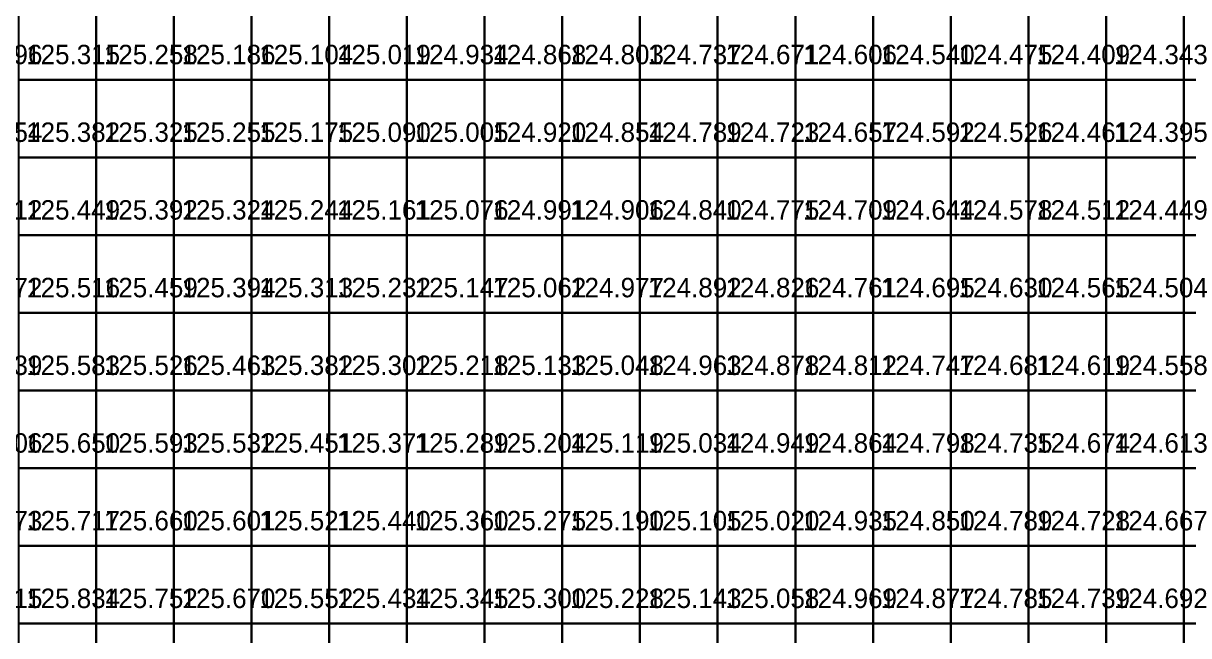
# Model space of a CAD drawing. Header units: metres. Extents: x 287857 to 287978, y 62957 to 63018.
# Drawn here: x 287947.99 to 287962.99, y 62979.67 to 62987.56 of the extents above; entities that cross this region are included whole.
import ezdxf

# ---------------------------------------------------------------- set-up
doc = ezdxf.new("R2010")
doc.units = ezdxf.units.M
for name, color, linetype, true_color in [('SURVEY-INTERP', 7, 'Continuous', 0x94a3b8), ('SURVEY-LEVEL-TXT', 7, 'Continuous', 0x4ade80), ('SURVEY-REAL', 7, 'Continuous', 0x4ade80)]:
    doc.layers.add(name, color=color, linetype=linetype, true_color=true_color)

msp = doc.modelspace()

# ---------------------------------------------------------------- linework, layer by layer
at = {"layer": 'SURVEY-INTERP'}
for points in [[(287947.925, 62986.831, 125.315), (287948.925, 62986.831, 125.315), (287948.925, 62987.831, 125.315), (287947.925, 62987.831, 125.315), (287947.925, 62986.831, 125.315)], [(287948.925, 62986.831, 125.258), (287949.925, 62986.831, 125.258), (287949.925, 62987.831, 125.258), (287948.925, 62987.831, 125.258), (287948.925, 62986.831, 125.258)], [(287949.925, 62986.831, 125.186), (287950.925, 62986.831, 125.186), (287950.925, 62987.831, 125.186), (287949.925, 62987.831, 125.186), (287949.925, 62986.831, 125.186)], [(287950.925, 62986.831, 125.104), (287951.925, 62986.831, 125.104), (287951.925, 62987.831, 125.104), (287950.925, 62987.831, 125.104), (287950.925, 62986.831, 125.104)], [(287951.925, 62986.831, 125.019), (287952.925, 62986.831, 125.019), (287952.925, 62987.831, 125.019), (287951.925, 62987.831, 125.019), (287951.925, 62986.831, 125.019)], [(287952.925, 62986.831, 124.934), (287953.925, 62986.831, 124.934), (287953.925, 62987.831, 124.934), (287952.925, 62987.831, 124.934), (287952.925, 62986.831, 124.934)], [(287953.925, 62986.831, 124.868), (287954.925, 62986.831, 124.868), (287954.925, 62987.831, 124.868), (287953.925, 62987.831, 124.868), (287953.925, 62986.831, 124.868)], [(287954.925, 62986.831, 124.803), (287955.925, 62986.831, 124.803), (287955.925, 62987.831, 124.803), (287954.925, 62987.831, 124.803), (287954.925, 62986.831, 124.803)], [(287955.925, 62986.831, 124.737), (287956.925, 62986.831, 124.737), (287956.925, 62987.831, 124.737), (287955.925, 62987.831, 124.737), (287955.925, 62986.831, 124.737)], [(287956.925, 62986.831, 124.671), (287957.925, 62986.831, 124.671), (287957.925, 62987.831, 124.671), (287956.925, 62987.831, 124.671), (287956.925, 62986.831, 124.671)], [(287957.925, 62986.831, 124.606), (287958.925, 62986.831, 124.606), (287958.925, 62987.831, 124.606), (287957.925, 62987.831, 124.606), (287957.925, 62986.831, 124.606)], [(287958.925, 62986.831, 124.54), (287959.925, 62986.831, 124.54), (287959.925, 62987.831, 124.54), (287958.925, 62987.831, 124.54), (287958.925, 62986.831, 124.54)], [(287959.925, 62986.831, 124.475), (287960.925, 62986.831, 124.475), (287960.925, 62987.831, 124.475), (287959.925, 62987.831, 124.475), (287959.925, 62986.831, 124.475)], [(287960.925, 62986.831, 124.409), (287961.925, 62986.831, 124.409), (287961.925, 62987.831, 124.409), (287960.925, 62987.831, 124.409), (287960.925, 62986.831, 124.409)], [(287961.925, 62986.831, 124.343), (287962.925, 62986.831, 124.343), (287962.925, 62987.831, 124.343), (287961.925, 62987.831, 124.343), (287961.925, 62986.831, 124.343)], [(287962.925, 62986.831, 124.28), (287963.925, 62986.831, 124.28), (287963.925, 62987.831, 124.28), (287962.925, 62987.831, 124.28), (287962.925, 62986.831, 124.28)], [(287947.925, 62985.831, 125.382), (287948.925, 62985.831, 125.382), (287948.925, 62986.831, 125.382), (287947.925, 62986.831, 125.382), (287947.925, 62985.831, 125.382)], [(287948.925, 62985.831, 125.325), (287949.925, 62985.831, 125.325), (287949.925, 62986.831, 125.325), (287948.925, 62986.831, 125.325), (287948.925, 62985.831, 125.325)], [(287949.925, 62985.831, 125.255), (287950.925, 62985.831, 125.255), (287950.925, 62986.831, 125.255), (287949.925, 62986.831, 125.255), (287949.925, 62985.831, 125.255)], [(287950.925, 62985.831, 125.175), (287951.925, 62985.831, 125.175), (287951.925, 62986.831, 125.175), (287950.925, 62986.831, 125.175), (287950.925, 62985.831, 125.175)], [(287951.925, 62985.831, 125.09), (287952.925, 62985.831, 125.09), (287952.925, 62986.831, 125.09), (287951.925, 62986.831, 125.09), (287951.925, 62985.831, 125.09)], [(287952.925, 62985.831, 125.005), (287953.925, 62985.831, 125.005), (287953.925, 62986.831, 125.005), (287952.925, 62986.831, 125.005), (287952.925, 62985.831, 125.005)], [(287953.925, 62985.831, 124.92), (287954.925, 62985.831, 124.92), (287954.925, 62986.831, 124.92), (287953.925, 62986.831, 124.92), (287953.925, 62985.831, 124.92)], [(287954.925, 62985.831, 124.854), (287955.925, 62985.831, 124.854), (287955.925, 62986.831, 124.854), (287954.925, 62986.831, 124.854), (287954.925, 62985.831, 124.854)], [(287955.925, 62985.831, 124.789), (287956.925, 62985.831, 124.789), (287956.925, 62986.831, 124.789), (287955.925, 62986.831, 124.789), (287955.925, 62985.831, 124.789)], [(287956.925, 62985.831, 124.723), (287957.925, 62985.831, 124.723), (287957.925, 62986.831, 124.723), (287956.925, 62986.831, 124.723), (287956.925, 62985.831, 124.723)], [(287957.925, 62985.831, 124.657), (287958.925, 62985.831, 124.657), (287958.925, 62986.831, 124.657), (287957.925, 62986.831, 124.657), (287957.925, 62985.831, 124.657)], [(287958.925, 62985.831, 124.592), (287959.925, 62985.831, 124.592), (287959.925, 62986.831, 124.592), (287958.925, 62986.831, 124.592), (287958.925, 62985.831, 124.592)], [(287959.925, 62985.831, 124.526), (287960.925, 62985.831, 124.526), (287960.925, 62986.831, 124.526), (287959.925, 62986.831, 124.526), (287959.925, 62985.831, 124.526)], [(287960.925, 62985.831, 124.461), (287961.925, 62985.831, 124.461), (287961.925, 62986.831, 124.461), (287960.925, 62986.831, 124.461), (287960.925, 62985.831, 124.461)], [(287961.925, 62985.831, 124.395), (287962.925, 62985.831, 124.395), (287962.925, 62986.831, 124.395), (287961.925, 62986.831, 124.395), (287961.925, 62985.831, 124.395)], [(287962.925, 62985.831, 124.334), (287963.925, 62985.831, 124.334), (287963.925, 62986.831, 124.334), (287962.925, 62986.831, 124.334), (287962.925, 62985.831, 124.334)], [(287947.925, 62984.831, 125.449), (287948.925, 62984.831, 125.449), (287948.925, 62985.831, 125.449), (287947.925, 62985.831, 125.449), (287947.925, 62984.831, 125.449)], [(287948.925, 62984.831, 125.392), (287949.925, 62984.831, 125.392), (287949.925, 62985.831, 125.392), (287948.925, 62985.831, 125.392), (287948.925, 62984.831, 125.392)], [(287949.925, 62984.831, 125.324), (287950.925, 62984.831, 125.324), (287950.925, 62985.831, 125.324), (287949.925, 62985.831, 125.324), (287949.925, 62984.831, 125.324)], [(287950.925, 62984.831, 125.244), (287951.925, 62984.831, 125.244), (287951.925, 62985.831, 125.244), (287950.925, 62985.831, 125.244), (287950.925, 62984.831, 125.244)], [(287951.925, 62984.831, 125.161), (287952.925, 62984.831, 125.161), (287952.925, 62985.831, 125.161), (287951.925, 62985.831, 125.161), (287951.925, 62984.831, 125.161)], [(287952.925, 62984.831, 125.076), (287953.925, 62984.831, 125.076), (287953.925, 62985.831, 125.076), (287952.925, 62985.831, 125.076), (287952.925, 62984.831, 125.076)], [(287953.925, 62984.831, 124.991), (287954.925, 62984.831, 124.991), (287954.925, 62985.831, 124.991), (287953.925, 62985.831, 124.991), (287953.925, 62984.831, 124.991)], [(287954.925, 62984.831, 124.906), (287955.925, 62984.831, 124.906), (287955.925, 62985.831, 124.906), (287954.925, 62985.831, 124.906), (287954.925, 62984.831, 124.906)], [(287955.925, 62984.831, 124.84), (287956.925, 62984.831, 124.84), (287956.925, 62985.831, 124.84), (287955.925, 62985.831, 124.84), (287955.925, 62984.831, 124.84)], [(287956.925, 62984.831, 124.775), (287957.925, 62984.831, 124.775), (287957.925, 62985.831, 124.775), (287956.925, 62985.831, 124.775), (287956.925, 62984.831, 124.775)], [(287957.925, 62984.831, 124.709), (287958.925, 62984.831, 124.709), (287958.925, 62985.831, 124.709), (287957.925, 62985.831, 124.709), (287957.925, 62984.831, 124.709)], [(287958.925, 62984.831, 124.644), (287959.925, 62984.831, 124.644), (287959.925, 62985.831, 124.644), (287958.925, 62985.831, 124.644), (287958.925, 62984.831, 124.644)], [(287959.925, 62984.831, 124.578), (287960.925, 62984.831, 124.578), (287960.925, 62985.831, 124.578), (287959.925, 62985.831, 124.578), (287959.925, 62984.831, 124.578)], [(287960.925, 62984.831, 124.512), (287961.925, 62984.831, 124.512), (287961.925, 62985.831, 124.512), (287960.925, 62985.831, 124.512), (287960.925, 62984.831, 124.512)], [(287961.925, 62984.831, 124.449), (287962.925, 62984.831, 124.449), (287962.925, 62985.831, 124.449), (287961.925, 62985.831, 124.449), (287961.925, 62984.831, 124.449)], [(287962.925, 62984.831, 124.389), (287963.925, 62984.831, 124.389), (287963.925, 62985.831, 124.389), (287962.925, 62985.831, 124.389), (287962.925, 62984.831, 124.389)], [(287947.925, 62983.831, 125.516), (287948.925, 62983.831, 125.516), (287948.925, 62984.831, 125.516), (287947.925, 62984.831, 125.516), (287947.925, 62983.831, 125.516)], [(287948.925, 62983.831, 125.459), (287949.925, 62983.831, 125.459), (287949.925, 62984.831, 125.459), (287948.925, 62984.831, 125.459), (287948.925, 62983.831, 125.459)], [(287949.925, 62983.831, 125.394), (287950.925, 62983.831, 125.394), (287950.925, 62984.831, 125.394), (287949.925, 62984.831, 125.394), (287949.925, 62983.831, 125.394)], [(287950.925, 62983.831, 125.313), (287951.925, 62983.831, 125.313), (287951.925, 62984.831, 125.313), (287950.925, 62984.831, 125.313), (287950.925, 62983.831, 125.313)], [(287951.925, 62983.831, 125.232), (287952.925, 62983.831, 125.232), (287952.925, 62984.831, 125.232), (287951.925, 62984.831, 125.232), (287951.925, 62983.831, 125.232)], [(287952.925, 62983.831, 125.147), (287953.925, 62983.831, 125.147), (287953.925, 62984.831, 125.147), (287952.925, 62984.831, 125.147), (287952.925, 62983.831, 125.147)], [(287953.925, 62983.831, 125.062), (287954.925, 62983.831, 125.062), (287954.925, 62984.831, 125.062), (287953.925, 62984.831, 125.062), (287953.925, 62983.831, 125.062)], [(287954.925, 62983.831, 124.977), (287955.925, 62983.831, 124.977), (287955.925, 62984.831, 124.977), (287954.925, 62984.831, 124.977), (287954.925, 62983.831, 124.977)], [(287955.925, 62983.831, 124.892), (287956.925, 62983.831, 124.892), (287956.925, 62984.831, 124.892), (287955.925, 62984.831, 124.892), (287955.925, 62983.831, 124.892)], [(287956.925, 62983.831, 124.826), (287957.925, 62983.831, 124.826), (287957.925, 62984.831, 124.826), (287956.925, 62984.831, 124.826), (287956.925, 62983.831, 124.826)], [(287957.925, 62983.831, 124.761), (287958.925, 62983.831, 124.761), (287958.925, 62984.831, 124.761), (287957.925, 62984.831, 124.761), (287957.925, 62983.831, 124.761)], [(287958.925, 62983.831, 124.695), (287959.925, 62983.831, 124.695), (287959.925, 62984.831, 124.695), (287958.925, 62984.831, 124.695), (287958.925, 62983.831, 124.695)], [(287959.925, 62983.831, 124.63), (287960.925, 62983.831, 124.63), (287960.925, 62984.831, 124.63), (287959.925, 62984.831, 124.63), (287959.925, 62983.831, 124.63)], [(287960.925, 62983.831, 124.565), (287961.925, 62983.831, 124.565), (287961.925, 62984.831, 124.565), (287960.925, 62984.831, 124.565), (287960.925, 62983.831, 124.565)], [(287961.925, 62983.831, 124.504), (287962.925, 62983.831, 124.504), (287962.925, 62984.831, 124.504), (287961.925, 62984.831, 124.504), (287961.925, 62983.831, 124.504)], [(287962.925, 62983.831, 124.443), (287963.925, 62983.831, 124.443), (287963.925, 62984.831, 124.443), (287962.925, 62984.831, 124.443), (287962.925, 62983.831, 124.443)], [(287947.925, 62982.831, 125.583), (287948.925, 62982.831, 125.583), (287948.925, 62983.831, 125.583), (287947.925, 62983.831, 125.583), (287947.925, 62982.831, 125.583)], [(287948.925, 62982.831, 125.526), (287949.925, 62982.831, 125.526), (287949.925, 62983.831, 125.526), (287948.925, 62983.831, 125.526), (287948.925, 62982.831, 125.526)], [(287949.925, 62982.831, 125.463), (287950.925, 62982.831, 125.463), (287950.925, 62983.831, 125.463), (287949.925, 62983.831, 125.463), (287949.925, 62982.831, 125.463)], [(287950.925, 62982.831, 125.382), (287951.925, 62982.831, 125.382), (287951.925, 62983.831, 125.382), (287950.925, 62983.831, 125.382), (287950.925, 62982.831, 125.382)], [(287951.925, 62982.831, 125.302), (287952.925, 62982.831, 125.302), (287952.925, 62983.831, 125.302), (287951.925, 62983.831, 125.302), (287951.925, 62982.831, 125.302)], [(287952.925, 62982.831, 125.218), (287953.925, 62982.831, 125.218), (287953.925, 62983.831, 125.218), (287952.925, 62983.831, 125.218), (287952.925, 62982.831, 125.218)], [(287953.925, 62982.831, 125.133), (287954.925, 62982.831, 125.133), (287954.925, 62983.831, 125.133), (287953.925, 62983.831, 125.133), (287953.925, 62982.831, 125.133)], [(287954.925, 62982.831, 125.048), (287955.925, 62982.831, 125.048), (287955.925, 62983.831, 125.048), (287954.925, 62983.831, 125.048), (287954.925, 62982.831, 125.048)], [(287955.925, 62982.831, 124.963), (287956.925, 62982.831, 124.963), (287956.925, 62983.831, 124.963), (287955.925, 62983.831, 124.963), (287955.925, 62982.831, 124.963)], [(287956.925, 62982.831, 124.878), (287957.925, 62982.831, 124.878), (287957.925, 62983.831, 124.878), (287956.925, 62983.831, 124.878), (287956.925, 62982.831, 124.878)], [(287957.925, 62982.831, 124.812), (287958.925, 62982.831, 124.812), (287958.925, 62983.831, 124.812), (287957.925, 62983.831, 124.812), (287957.925, 62982.831, 124.812)], [(287958.925, 62982.831, 124.747), (287959.925, 62982.831, 124.747), (287959.925, 62983.831, 124.747), (287958.925, 62983.831, 124.747), (287958.925, 62982.831, 124.747)], [(287959.925, 62982.831, 124.681), (287960.925, 62982.831, 124.681), (287960.925, 62983.831, 124.681), (287959.925, 62983.831, 124.681), (287959.925, 62982.831, 124.681)], [(287960.925, 62982.831, 124.619), (287961.925, 62982.831, 124.619), (287961.925, 62983.831, 124.619), (287960.925, 62983.831, 124.619), (287960.925, 62982.831, 124.619)], [(287961.925, 62982.831, 124.558), (287962.925, 62982.831, 124.558), (287962.925, 62983.831, 124.558), (287961.925, 62983.831, 124.558), (287961.925, 62982.831, 124.558)], [(287962.925, 62982.831, 124.498), (287963.925, 62982.831, 124.498), (287963.925, 62983.831, 124.498), (287962.925, 62983.831, 124.498), (287962.925, 62982.831, 124.498)], [(287947.925, 62981.831, 125.65), (287948.925, 62981.831, 125.65), (287948.925, 62982.831, 125.65), (287947.925, 62982.831, 125.65), (287947.925, 62981.831, 125.65)], [(287948.925, 62981.831, 125.593), (287949.925, 62981.831, 125.593), (287949.925, 62982.831, 125.593), (287948.925, 62982.831, 125.593), (287948.925, 62981.831, 125.593)], [(287949.925, 62981.831, 125.532), (287950.925, 62981.831, 125.532), (287950.925, 62982.831, 125.532), (287949.925, 62982.831, 125.532), (287949.925, 62981.831, 125.532)], [(287950.925, 62981.831, 125.451), (287951.925, 62981.831, 125.451), (287951.925, 62982.831, 125.451), (287950.925, 62982.831, 125.451), (287950.925, 62981.831, 125.451)], [(287951.925, 62981.831, 125.371), (287952.925, 62981.831, 125.371), (287952.925, 62982.831, 125.371), (287951.925, 62982.831, 125.371), (287951.925, 62981.831, 125.371)], [(287952.925, 62981.831, 125.289), (287953.925, 62981.831, 125.289), (287953.925, 62982.831, 125.289), (287952.925, 62982.831, 125.289), (287952.925, 62981.831, 125.289)], [(287953.925, 62981.831, 125.204), (287954.925, 62981.831, 125.204), (287954.925, 62982.831, 125.204), (287953.925, 62982.831, 125.204), (287953.925, 62981.831, 125.204)], [(287954.925, 62981.831, 125.119), (287955.925, 62981.831, 125.119), (287955.925, 62982.831, 125.119), (287954.925, 62982.831, 125.119), (287954.925, 62981.831, 125.119)], [(287955.925, 62981.831, 125.034), (287956.925, 62981.831, 125.034), (287956.925, 62982.831, 125.034), (287955.925, 62982.831, 125.034), (287955.925, 62981.831, 125.034)], [(287956.925, 62981.831, 124.949), (287957.925, 62981.831, 124.949), (287957.925, 62982.831, 124.949), (287956.925, 62982.831, 124.949), (287956.925, 62981.831, 124.949)], [(287957.925, 62981.831, 124.864), (287958.925, 62981.831, 124.864), (287958.925, 62982.831, 124.864), (287957.925, 62982.831, 124.864), (287957.925, 62981.831, 124.864)], [(287958.925, 62981.831, 124.798), (287959.925, 62981.831, 124.798), (287959.925, 62982.831, 124.798), (287958.925, 62982.831, 124.798), (287958.925, 62981.831, 124.798)], [(287959.925, 62981.831, 124.735), (287960.925, 62981.831, 124.735), (287960.925, 62982.831, 124.735), (287959.925, 62982.831, 124.735), (287959.925, 62981.831, 124.735)], [(287960.925, 62981.831, 124.674), (287961.925, 62981.831, 124.674), (287961.925, 62982.831, 124.674), (287960.925, 62982.831, 124.674), (287960.925, 62981.831, 124.674)], [(287961.925, 62981.831, 124.613), (287962.925, 62981.831, 124.613), (287962.925, 62982.831, 124.613), (287961.925, 62982.831, 124.613), (287961.925, 62981.831, 124.613)], [(287962.925, 62981.831, 124.552), (287963.925, 62981.831, 124.552), (287963.925, 62982.831, 124.552), (287962.925, 62982.831, 124.552), (287962.925, 62981.831, 124.552)], [(287947.925, 62980.831, 125.717), (287948.925, 62980.831, 125.717), (287948.925, 62981.831, 125.717), (287947.925, 62981.831, 125.717), (287947.925, 62980.831, 125.717)], [(287948.925, 62980.831, 125.66), (287949.925, 62980.831, 125.66), (287949.925, 62981.831, 125.66), (287948.925, 62981.831, 125.66), (287948.925, 62980.831, 125.66)], [(287949.925, 62980.831, 125.601), (287950.925, 62980.831, 125.601), (287950.925, 62981.831, 125.601), (287949.925, 62981.831, 125.601), (287949.925, 62980.831, 125.601)], [(287950.925, 62980.831, 125.521), (287951.925, 62980.831, 125.521), (287951.925, 62981.831, 125.521), (287950.925, 62981.831, 125.521), (287950.925, 62980.831, 125.521)], [(287951.925, 62980.831, 125.44), (287952.925, 62980.831, 125.44), (287952.925, 62981.831, 125.44), (287951.925, 62981.831, 125.44), (287951.925, 62980.831, 125.44)], [(287953.925, 62980.831, 125.275), (287954.925, 62980.831, 125.275), (287954.925, 62981.831, 125.275), (287953.925, 62981.831, 125.275), (287953.925, 62980.831, 125.275)], [(287954.925, 62980.831, 125.19), (287955.925, 62980.831, 125.19), (287955.925, 62981.831, 125.19), (287954.925, 62981.831, 125.19), (287954.925, 62980.831, 125.19)], [(287955.925, 62980.831, 125.105), (287956.925, 62980.831, 125.105), (287956.925, 62981.831, 125.105), (287955.925, 62981.831, 125.105), (287955.925, 62980.831, 125.105)], [(287956.925, 62980.831, 125.02), (287957.925, 62980.831, 125.02), (287957.925, 62981.831, 125.02), (287956.925, 62981.831, 125.02), (287956.925, 62980.831, 125.02)], [(287957.925, 62980.831, 124.935), (287958.925, 62980.831, 124.935), (287958.925, 62981.831, 124.935), (287957.925, 62981.831, 124.935), (287957.925, 62980.831, 124.935)], [(287959.925, 62980.831, 124.789), (287960.925, 62980.831, 124.789), (287960.925, 62981.831, 124.789), (287959.925, 62981.831, 124.789), (287959.925, 62980.831, 124.789)], [(287960.925, 62980.831, 124.728), (287961.925, 62980.831, 124.728), (287961.925, 62981.831, 124.728), (287960.925, 62981.831, 124.728), (287960.925, 62980.831, 124.728)], [(287961.925, 62980.831, 124.667), (287962.925, 62980.831, 124.667), (287962.925, 62981.831, 124.667), (287961.925, 62981.831, 124.667), (287961.925, 62980.831, 124.667)], [(287962.925, 62980.831, 124.606), (287963.925, 62980.831, 124.606), (287963.925, 62981.831, 124.606), (287962.925, 62981.831, 124.606), (287962.925, 62980.831, 124.606)], [(287947.925, 62979.831, 125.834), (287948.925, 62979.831, 125.834), (287948.925, 62980.831, 125.834), (287947.925, 62980.831, 125.834), (287947.925, 62979.831, 125.834)], [(287948.925, 62979.831, 125.752), (287949.925, 62979.831, 125.752), (287949.925, 62980.831, 125.752), (287948.925, 62980.831, 125.752), (287948.925, 62979.831, 125.752)], [(287950.925, 62979.831, 125.552), (287951.925, 62979.831, 125.552), (287951.925, 62980.831, 125.552), (287950.925, 62980.831, 125.552), (287950.925, 62979.831, 125.552)], [(287951.925, 62979.831, 125.434), (287952.925, 62979.831, 125.434), (287952.925, 62980.831, 125.434), (287951.925, 62980.831, 125.434), (287951.925, 62979.831, 125.434)], [(287952.925, 62979.831, 125.345), (287953.925, 62979.831, 125.345), (287953.925, 62980.831, 125.345), (287952.925, 62980.831, 125.345), (287952.925, 62979.831, 125.345)], [(287953.925, 62979.831, 125.3), (287954.925, 62979.831, 125.3), (287954.925, 62980.831, 125.3), (287953.925, 62980.831, 125.3), (287953.925, 62979.831, 125.3)], [(287954.925, 62979.831, 125.228), (287955.925, 62979.831, 125.228), (287955.925, 62980.831, 125.228), (287954.925, 62980.831, 125.228), (287954.925, 62979.831, 125.228)], [(287955.925, 62979.831, 125.143), (287956.925, 62979.831, 125.143), (287956.925, 62980.831, 125.143), (287955.925, 62980.831, 125.143), (287955.925, 62979.831, 125.143)], [(287956.925, 62979.831, 125.058), (287957.925, 62979.831, 125.058), (287957.925, 62980.831, 125.058), (287956.925, 62980.831, 125.058), (287956.925, 62979.831, 125.058)], [(287957.925, 62979.831, 124.969), (287958.925, 62979.831, 124.969), (287958.925, 62980.831, 124.969), (287957.925, 62980.831, 124.969), (287957.925, 62979.831, 124.969)], [(287958.925, 62979.831, 124.877), (287959.925, 62979.831, 124.877), (287959.925, 62980.831, 124.877), (287958.925, 62980.831, 124.877), (287958.925, 62979.831, 124.877)], [(287959.925, 62979.831, 124.785), (287960.925, 62979.831, 124.785), (287960.925, 62980.831, 124.785), (287959.925, 62980.831, 124.785), (287959.925, 62979.831, 124.785)], [(287960.925, 62979.831, 124.739), (287961.925, 62979.831, 124.739), (287961.925, 62980.831, 124.739), (287960.925, 62980.831, 124.739), (287960.925, 62979.831, 124.739)], [(287961.925, 62979.831, 124.692), (287962.925, 62979.831, 124.692), (287962.925, 62980.831, 124.692), (287961.925, 62980.831, 124.692), (287961.925, 62979.831, 124.692)], [(287962.925, 62979.831, 124.646), (287963.925, 62979.831, 124.646), (287963.925, 62980.831, 124.646), (287962.925, 62980.831, 124.646), (287962.925, 62979.831, 124.646)], [(287947.925, 62978.831, 126.001), (287948.925, 62978.831, 126.001), (287948.925, 62979.831, 126.001), (287947.925, 62979.831, 126.001), (287947.925, 62978.831, 126.001)], [(287948.925, 62978.831, 125.919), (287949.925, 62978.831, 125.919), (287949.925, 62979.831, 125.919), (287948.925, 62979.831, 125.919), (287948.925, 62978.831, 125.919)], [(287949.925, 62978.831, 125.749), (287950.925, 62978.831, 125.749), (287950.925, 62979.831, 125.749), (287949.925, 62979.831, 125.749), (287949.925, 62978.831, 125.749)], [(287950.925, 62978.831, 125.507), (287951.925, 62978.831, 125.507), (287951.925, 62979.831, 125.507), (287950.925, 62979.831, 125.507), (287950.925, 62978.831, 125.507)], [(287951.925, 62978.831, 125.389), (287952.925, 62978.831, 125.389), (287952.925, 62979.831, 125.389), (287951.925, 62979.831, 125.389), (287951.925, 62978.831, 125.389)], [(287952.925, 62978.831, 125.33), (287953.925, 62978.831, 125.33), (287953.925, 62979.831, 125.33), (287952.925, 62979.831, 125.33), (287952.925, 62978.831, 125.33)], [(287953.925, 62978.831, 125.3), (287954.925, 62978.831, 125.3), (287954.925, 62979.831, 125.3), (287953.925, 62979.831, 125.3), (287953.925, 62978.831, 125.3)], [(287954.925, 62978.831, 125.24), (287955.925, 62978.831, 125.24), (287955.925, 62979.831, 125.24), (287954.925, 62979.831, 125.24), (287954.925, 62978.831, 125.24)], [(287956.925, 62978.831, 125.088), (287957.925, 62978.831, 125.088), (287957.925, 62979.831, 125.088), (287956.925, 62979.831, 125.088), (287956.925, 62978.831, 125.088)], [(287957.925, 62978.831, 124.996), (287958.925, 62978.831, 124.996), (287958.925, 62979.831, 124.996), (287957.925, 62979.831, 124.996), (287957.925, 62978.831, 124.996)], [(287958.925, 62978.831, 124.904), (287959.925, 62978.831, 124.904), (287959.925, 62979.831, 124.904), (287958.925, 62979.831, 124.904), (287958.925, 62978.831, 124.904)], [(287959.925, 62978.831, 124.812), (287960.925, 62978.831, 124.812), (287960.925, 62979.831, 124.812), (287959.925, 62979.831, 124.812), (287959.925, 62978.831, 124.812)], [(287961.925, 62978.831, 124.731), (287962.925, 62978.831, 124.731), (287962.925, 62979.831, 124.731), (287961.925, 62979.831, 124.731), (287961.925, 62978.831, 124.731)], [(287962.925, 62978.831, 124.743), (287963.925, 62978.831, 124.743), (287963.925, 62979.831, 124.743), (287962.925, 62979.831, 124.743), (287962.925, 62978.831, 124.743)]]:
    msp.add_polyline3d(points, dxfattribs=at)
at = {"layer": 'SURVEY-REAL'}
for points in [[(287952.925, 62980.831, 125.36), (287953.925, 62980.831, 125.36), (287953.925, 62981.831, 125.36), (287952.925, 62981.831, 125.36), (287952.925, 62980.831, 125.36)], [(287958.925, 62980.831, 124.85), (287959.925, 62980.831, 124.85), (287959.925, 62981.831, 124.85), (287958.925, 62981.831, 124.85), (287958.925, 62980.831, 124.85)], [(287949.925, 62979.831, 125.67), (287950.925, 62979.831, 125.67), (287950.925, 62980.831, 125.67), (287949.925, 62980.831, 125.67), (287949.925, 62979.831, 125.67)], [(287955.925, 62978.831, 125.18), (287956.925, 62978.831, 125.18), (287956.925, 62979.831, 125.18), (287955.925, 62979.831, 125.18), (287955.925, 62978.831, 125.18)], [(287960.925, 62978.831, 124.72), (287961.925, 62978.831, 124.72), (287961.925, 62979.831, 124.72), (287960.925, 62979.831, 124.72), (287960.925, 62978.831, 124.72)]]:
    msp.add_polyline3d(points, dxfattribs=at)

# ---------------------------------------------------------------- texts
at = {"layer": 'SURVEY-LEVEL-TXT'}
for s, p in [('125.396', (287947.025, 62987.031, 125.396)), ('125.315', (287948.025, 62987.031, 125.315)), ('125.258', (287949.025, 62987.031, 125.258)), ('125.186', (287950.025, 62987.031, 125.186)), ('125.104', (287951.025, 62987.031, 125.104)), ('125.019', (287952.025, 62987.031, 125.019)), ('124.934', (287953.025, 62987.031, 124.934)), ('124.868', (287954.025, 62987.031, 124.868)), ('124.803', (287955.025, 62987.031, 124.803)), ('124.737', (287956.025, 62987.031, 124.737)), ('124.671', (287957.025, 62987.031, 124.671)), ('124.606', (287958.025, 62987.031, 124.606)), ('124.540', (287959.025, 62987.031, 124.54)), ('124.475', (287960.025, 62987.031, 124.475)), ('124.409', (287961.025, 62987.031, 124.409)), ('124.343', (287962.025, 62987.031, 124.343)), ('125.454', (287947.025, 62986.031, 125.454)), ('125.382', (287948.025, 62986.031, 125.382)), ('125.325', (287949.025, 62986.031, 125.325)), ('125.255', (287950.025, 62986.031, 125.255)), ('125.175', (287951.025, 62986.031, 125.175)), ('125.090', (287952.025, 62986.031, 125.09)), ('125.005', (287953.025, 62986.031, 125.005)), ('124.920', (287954.025, 62986.031, 124.92)), ('124.854', (287955.025, 62986.031, 124.854)), ('124.789', (287956.025, 62986.031, 124.789)), ('124.723', (287957.025, 62986.031, 124.723)), ('124.657', (287958.025, 62986.031, 124.657)), ('124.592', (287959.025, 62986.031, 124.592)), ('124.526', (287960.025, 62986.031, 124.526)), ('124.461', (287961.025, 62986.031, 124.461)), ('124.395', (287962.025, 62986.031, 124.395)), ('125.512', (287947.025, 62985.031, 125.512)), ('125.449', (287948.025, 62985.031, 125.449)), ('125.392', (287949.025, 62985.031, 125.392)), ('125.324', (287950.025, 62985.031, 125.324)), ('125.244', (287951.025, 62985.031, 125.244)), ('125.161', (287952.025, 62985.031, 125.161)), ('125.076', (287953.025, 62985.031, 125.076)), ('124.991', (287954.025, 62985.031, 124.991)), ('124.906', (287955.025, 62985.031, 124.906)), ('124.840', (287956.025, 62985.031, 124.84)), ('124.775', (287957.025, 62985.031, 124.775)), ('124.709', (287958.025, 62985.031, 124.709)), ('124.644', (287959.025, 62985.031, 124.644)), ('124.578', (287960.025, 62985.031, 124.578)), ('124.512', (287961.025, 62985.031, 124.512)), ('124.449', (287962.025, 62985.031, 124.449)), ('125.572', (287947.025, 62984.031, 125.572)), ('125.516', (287948.025, 62984.031, 125.516)), ('125.459', (287949.025, 62984.031, 125.459)), ('125.394', (287950.025, 62984.031, 125.394)), ('125.313', (287951.025, 62984.031, 125.313)), ('125.232', (287952.025, 62984.031, 125.232)), ('125.147', (287953.025, 62984.031, 125.147)), ('125.062', (287954.025, 62984.031, 125.062)), ('124.977', (287955.025, 62984.031, 124.977)), ('124.892', (287956.025, 62984.031, 124.892)), ('124.826', (287957.025, 62984.031, 124.826)), ('124.761', (287958.025, 62984.031, 124.761)), ('124.695', (287959.025, 62984.031, 124.695)), ('124.630', (287960.025, 62984.031, 124.63)), ('124.565', (287961.025, 62984.031, 124.565)), ('124.504', (287962.025, 62984.031, 124.504)), ('125.639', (287947.025, 62983.031, 125.639)), ('125.583', (287948.025, 62983.031, 125.583)), ('125.526', (287949.025, 62983.031, 125.526)), ('125.463', (287950.025, 62983.031, 125.463)), ('125.382', (287951.025, 62983.031, 125.382)), ('125.302', (287952.025, 62983.031, 125.302)), ('125.218', (287953.025, 62983.031, 125.218)), ('125.133', (287954.025, 62983.031, 125.133)), ('125.048', (287955.025, 62983.031, 125.048)), ('124.963', (287956.025, 62983.031, 124.963)), ('124.878', (287957.025, 62983.031, 124.878)), ('124.812', (287958.025, 62983.031, 124.812)), ('124.747', (287959.025, 62983.031, 124.747)), ('124.681', (287960.025, 62983.031, 124.681)), ('124.619', (287961.025, 62983.031, 124.619)), ('124.558', (287962.025, 62983.031, 124.558)), ('125.706', (287947.025, 62982.031, 125.706)), ('125.650', (287948.025, 62982.031, 125.65)), ('125.593', (287949.025, 62982.031, 125.593)), ('125.532', (287950.025, 62982.031, 125.532)), ('125.451', (287951.025, 62982.031, 125.451)), ('125.371', (287952.025, 62982.031, 125.371)), ('125.289', (287953.025, 62982.031, 125.289)), ('125.204', (287954.025, 62982.031, 125.204)), ('125.119', (287955.025, 62982.031, 125.119)), ('125.034', (287956.025, 62982.031, 125.034)), ('124.949', (287957.025, 62982.031, 124.949)), ('124.864', (287958.025, 62982.031, 124.864)), ('124.798', (287959.025, 62982.031, 124.798)), ('124.735', (287960.025, 62982.031, 124.735)), ('124.674', (287961.025, 62982.031, 124.674)), ('124.613', (287962.025, 62982.031, 124.613)), ('125.773', (287947.025, 62981.031, 125.773)), ('125.717', (287948.025, 62981.031, 125.717)), ('125.660', (287949.025, 62981.031, 125.66)), ('125.601', (287950.025, 62981.031, 125.601)), ('125.521', (287951.025, 62981.031, 125.521)), ('125.440', (287952.025, 62981.031, 125.44)), ('125.360', (287953.025, 62981.031, 125.36)), ('125.275', (287954.025, 62981.031, 125.275)), ('125.190', (287955.025, 62981.031, 125.19)), ('125.105', (287956.025, 62981.031, 125.105)), ('125.020', (287957.025, 62981.031, 125.02)), ('124.935', (287958.025, 62981.031, 124.935)), ('124.850', (287959.025, 62981.031, 124.85)), ('124.789', (287960.025, 62981.031, 124.789)), ('124.728', (287961.025, 62981.031, 124.728)), ('124.667', (287962.025, 62981.031, 124.667)), ('125.915', (287947.025, 62980.031, 125.915)), ('125.834', (287948.025, 62980.031, 125.834)), ('125.752', (287949.025, 62980.031, 125.752)), ('125.670', (287950.025, 62980.031, 125.67)), ('125.552', (287951.025, 62980.031, 125.552)), ('125.434', (287952.025, 62980.031, 125.434)), ('125.345', (287953.025, 62980.031, 125.345)), ('125.300', (287954.025, 62980.031, 125.3)), ('125.228', (287955.025, 62980.031, 125.228)), ('125.143', (287956.025, 62980.031, 125.143)), ('125.058', (287957.025, 62980.031, 125.058)), ('124.969', (287958.025, 62980.031, 124.969)), ('124.877', (287959.025, 62980.031, 124.877)), ('124.785', (287960.025, 62980.031, 124.785)), ('124.739', (287961.025, 62980.031, 124.739)), ('124.692', (287962.025, 62980.031, 124.692))]:
    msp.add_text(s, height=0.25, dxfattribs=at).set_placement(p)

doc.saveas('drawing.dxf')
